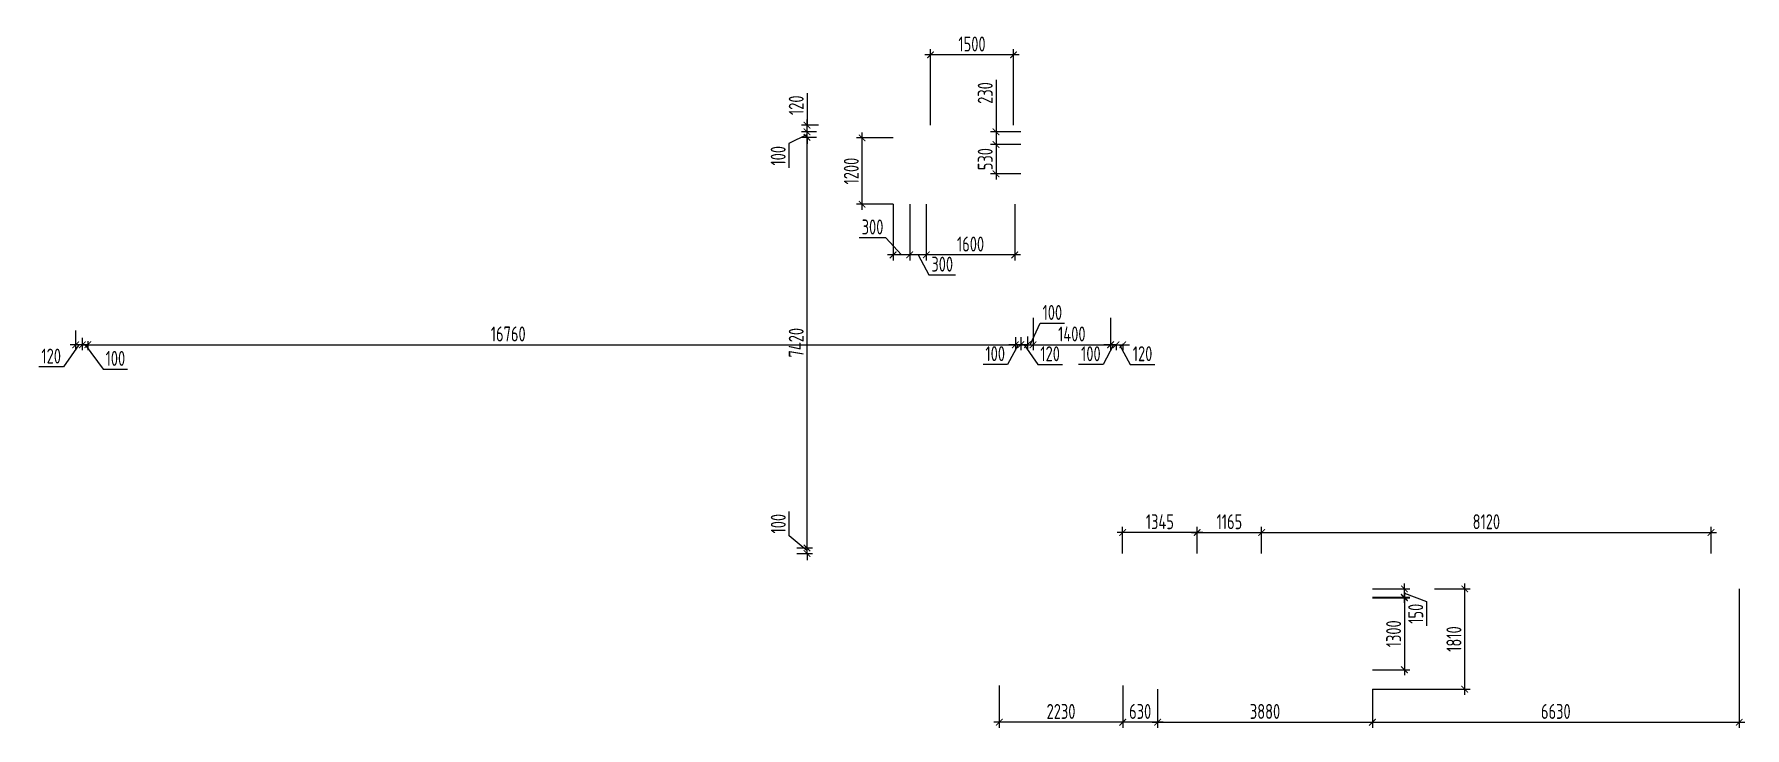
# Model space of a CAD drawing. Header units: millimetres. Extents: x -350007 to 536090, y -888 to 198380.
# Drawn here: x -323721 to -292812, y 112703 to 125233 of the extents above; entities that cross this region are included whole.
import ezdxf

# ---------------------------------------------------------------- set-up
doc = ezdxf.new("R2010")
doc.units = ezdxf.units.MM
doc.layers.add('АР_Размеры нов.', color=15, linetype='Continuous', lineweight=0)
doc.styles.add('ISOCPEUR', font='isocpeur.ttf', dxfattribs={"width": 0.7})
doc.dimstyles.new('R_100', dxfattribs={"dimtxt": 270, "dimasz": 120, "dimexe": 100, "dimexo": 0, "dimgap": 60, "dimtad": 1, "dimdec": 0, "dimrnd": 5, "dimzin": 0, "dimdsep": 46, "dimtxsty": 'ISOCPEUR', "dimblk": 'ARCHTICK', "dimcen": 0, "dimdle": 100, "dimclrd": 256, "dimclre": 256, "dimclrt": 256, "dimadec": 0, "dimazin": 0, "dimtfac": 2, "dimtdec": 0, "dimtofl": 0, "dimtmove": 1, "dimatfit": 3, "dimfxl": 1, "dimtvp": 3, "dimtolj": 1, "dimtzin": 0, "dimarcsym": 0})

# ---------------------------------------------------------------- blocks, each defined once
blk = doc.blocks.new('_ArchTick')
at = {"color": 0, "linetype": 'ByBlock', "const_width": 0.15}
blk.add_lwpolyline([(-0.5, -0.5), (0.5, 0.5)], dxfattribs=at)
blk = doc.blocks.new('*D2565')
at = {"layer": 'Defpoints', "color": 0, "ltscale": 100, "transparency": 16777216}
for p in [(-301542, 116231), (-302707, 115851), (-301542, 115851)]:
    blk.add_point(p, dxfattribs=at)
at = {"layer": 'АР_Размеры нов.', "lineweight": -2, "ltscale": 100, "transparency": 16777216}
for p, q in [((-302807, 116231), (-301442, 116231)), ((-302707, 115851), (-302707, 116331)), ((-301542, 115851), (-301542, 116331))]:
    blk.add_line(p, q, dxfattribs=at)
at = {"layer": 'АР_Размеры нов.', "lineweight": -2, "ltscale": 100, "transparency": 16777216, "xscale": 120, "yscale": 120, "zscale": 120, "rotation": 180}
blk.add_blockref('_ArchTick', (-302707, 116231), dxfattribs=at)
at = {"layer": 'АР_Размеры нов.', "lineweight": -2, "ltscale": 100, "transparency": 16777216, "xscale": 120, "yscale": 120, "zscale": 120}
blk.add_blockref('_ArchTick', (-301542, 116231), dxfattribs=at)
at = {"layer": 'АР_Размеры нов.', "ltscale": 100, "transparency": 16777216, "insert": (-302125, 116426), "char_height": 270, "attachment_point": 5, "style": 'ISOCPEUR'}
blk.add_mtext('\\A1;1165', dxfattribs=at)
blk = doc.blocks.new('*D2663')
at = {"layer": 'Defpoints', "color": 0, "ltscale": 100, "transparency": 16777216}
for p in [(-307526, 124861), (-307526, 123590, 2), (-306026, 123590, 2)]:
    blk.add_point(p, dxfattribs=at)
at = {"layer": 'АР_Размеры нов.', "lineweight": -2, "ltscale": 100, "transparency": 16777216}
for p, q in [((-307526, 123590), (-307526, 124961)), ((-306026, 123590), (-306026, 124961)), ((-305926, 124861), (-307626, 124861))]:
    blk.add_line(p, q, dxfattribs=at)
at = {"layer": 'АР_Размеры нов.', "lineweight": -2, "ltscale": 100, "transparency": 16777216, "xscale": 120, "yscale": 120, "zscale": 120, "rotation": 180}
blk.add_blockref('_ArchTick', (-307526, 124861), dxfattribs=at)
at = {"layer": 'АР_Размеры нов.', "lineweight": -2, "ltscale": 100, "transparency": 16777216, "xscale": 120, "yscale": 120, "zscale": 120}
blk.add_blockref('_ArchTick', (-306026, 124861), dxfattribs=at)
at = {"layer": 'АР_Размеры нов.', "ltscale": 100, "transparency": 16777216, "insert": (-306776, 125056), "char_height": 270, "attachment_point": 5, "style": 'ISOCPEUR'}
blk.add_mtext('\\A1;1500', dxfattribs=at)
blk = doc.blocks.new('*D2886')
at = {"layer": 'Defpoints', "color": 0, "ltscale": 100, "transparency": 16777216}
for p in [(-299541, 115051), (-299541, 113752), (-298963, 113752)]:
    blk.add_point(p, dxfattribs=at)
at = {"layer": 'АР_Размеры нов.', "lineweight": -2, "ltscale": 100, "transparency": 16777216}
for p, q in [((-299541, 115051), (-298863, 115051)), ((-298963, 115151), (-298963, 113652)), ((-299541, 113752), (-298863, 113752))]:
    blk.add_line(p, q, dxfattribs=at)
at = {"layer": 'АР_Размеры нов.', "lineweight": -2, "ltscale": 100, "transparency": 16777216, "xscale": 120, "yscale": 120, "zscale": 120}
for p, rotation in [((-298963, 115051), 90), ((-298963, 113752), 270)]:
    blk.add_blockref('_ArchTick', p, dxfattribs=dict(at, rotation=rotation))
at = {"layer": 'АР_Размеры нов.', "ltscale": 100, "transparency": 16777216, "insert": (-299158, 114401), "char_height": 270, "attachment_point": 5, "rotation": 90, "style": 'ISOCPEUR'}
blk.add_mtext('\\A1;1300', dxfattribs=at)
blk = doc.blocks.new('*D2509')
at = {"layer": 'Defpoints', "color": 0, "ltscale": 500, "transparency": 16777216}
for p in [(-304272, 119636, 2), (-304172, 119636, 2), (-304172, 119623)]:
    blk.add_point(p, dxfattribs=at)
at = {"layer": 'АР_Размеры нов.', "lineweight": -2, "ltscale": 500, "transparency": 16777216}
for p, q in [((-304222, 119623), (-304407, 119265)), ((-304272, 119623), (-304392, 119623)), ((-304272, 119636), (-304272, 119523)), ((-304272, 119623), (-304172, 119623)), ((-304172, 119636), (-304172, 119523)), ((-304172, 119623), (-304052, 119623)), ((-304407, 119265), (-304849, 119265))]:
    blk.add_line(p, q, dxfattribs=at)
at = {"layer": 'АР_Размеры нов.', "lineweight": -2, "ltscale": 500, "transparency": 16777216, "xscale": 120, "yscale": 120, "zscale": 120}
blk.add_blockref('_ArchTick', (-304272, 119623), dxfattribs=at)
at = {"layer": 'АР_Размеры нов.', "lineweight": -2, "ltscale": 500, "transparency": 16777216, "xscale": 120, "yscale": 120, "zscale": 120, "rotation": 180}
blk.add_blockref('_ArchTick', (-304172, 119623), dxfattribs=at)
at = {"layer": 'АР_Размеры нов.', "lineweight": 13, "ltscale": 500, "transparency": 16777216, "insert": (-304628, 119460), "char_height": 270, "attachment_point": 5, "style": 'ISOCPEUR'}
blk.add_mtext('\\A1;100', dxfattribs=at)
blk = doc.blocks.new('*D2510')
at = {"layer": 'Defpoints', "color": 0, "ltscale": 500, "transparency": 16777216}
for p in [(-304172, 119636, 2), (-304052, 119640, 2), (-304052, 119623)]:
    blk.add_point(p, dxfattribs=at)
at = {"layer": 'АР_Размеры нов.', "lineweight": -2, "ltscale": 500, "transparency": 16777216}
for p, q in [((-304172, 119623), (-304292, 119623)), ((-304172, 119636), (-304172, 119523)), ((-304172, 119623), (-304052, 119623)), ((-304112, 119623), (-303915, 119266)), ((-304052, 119640), (-304052, 119523)), ((-304052, 119623), (-303932, 119623)), ((-303915, 119266), (-303474, 119266))]:
    blk.add_line(p, q, dxfattribs=at)
at = {"layer": 'АР_Размеры нов.', "lineweight": -2, "ltscale": 500, "transparency": 16777216, "xscale": 120, "yscale": 120, "zscale": 120}
blk.add_blockref('_ArchTick', (-304172, 119623), dxfattribs=at)
at = {"layer": 'АР_Размеры нов.', "lineweight": -2, "ltscale": 500, "transparency": 16777216, "xscale": 120, "yscale": 120, "zscale": 120, "rotation": 180}
blk.add_blockref('_ArchTick', (-304052, 119623), dxfattribs=at)
at = {"layer": 'АР_Размеры нов.', "lineweight": 13, "ltscale": 500, "transparency": 16777216, "insert": (-303694, 119461), "char_height": 270, "attachment_point": 5, "style": 'ISOCPEUR'}
blk.add_mtext('\\A1;120', dxfattribs=at)
blk = doc.blocks.new('*D2511')
at = {"layer": 'Defpoints', "color": 0, "ltscale": 500, "transparency": 16777216}
for p in [(-304054, 116231), (-304054, 115851, 2), (-302707, 115851)]:
    blk.add_point(p, dxfattribs=at)
at = {"layer": 'АР_Размеры нов.', "lineweight": -2, "ltscale": 500, "transparency": 16777216}
for p, q in [((-302607, 116231), (-304154, 116231)), ((-304054, 115851), (-304054, 116331)), ((-302707, 115851), (-302707, 116331))]:
    blk.add_line(p, q, dxfattribs=at)
at = {"layer": 'АР_Размеры нов.', "lineweight": -2, "ltscale": 500, "transparency": 16777216, "xscale": 120, "yscale": 120, "zscale": 120, "rotation": 180}
blk.add_blockref('_ArchTick', (-304054, 116231), dxfattribs=at)
at = {"layer": 'АР_Размеры нов.', "lineweight": -2, "ltscale": 500, "transparency": 16777216, "xscale": 120, "yscale": 120, "zscale": 120}
blk.add_blockref('_ArchTick', (-302707, 116231), dxfattribs=at)
at = {"layer": 'АР_Размеры нов.', "lineweight": 13, "ltscale": 500, "transparency": 16777216, "insert": (-303381, 116426), "char_height": 270, "attachment_point": 5, "style": 'ISOCPEUR'}
blk.add_mtext('\\A1;1345', dxfattribs=at)
blk = doc.blocks.new('*D2512')
at = {"layer": 'Defpoints', "color": 0, "ltscale": 500, "transparency": 16777216}
for p in [(-309939, 115951, 1), (-309757, 115951), (-309939, 115851)]:
    blk.add_point(p, dxfattribs=at)
at = {"layer": 'АР_Размеры нов.', "lineweight": -2, "ltscale": 500, "transparency": 16777216}
for p, q in [((-310081, 116169), (-310081, 116610)), ((-309757, 115901), (-310081, 116169)), ((-309939, 115951), (-309657, 115951)), ((-309757, 115951), (-309757, 116071)), ((-309757, 115851), (-309757, 115951)), ((-309939, 115851), (-309657, 115851)), ((-309757, 115851), (-309757, 115731))]:
    blk.add_line(p, q, dxfattribs=at)
at = {"layer": 'АР_Размеры нов.', "lineweight": -2, "ltscale": 500, "transparency": 16777216, "xscale": 120, "yscale": 120, "zscale": 120}
for p, rotation in [((-309757, 115951), 270), ((-309757, 115851), 90)]:
    blk.add_blockref('_ArchTick', p, dxfattribs=dict(at, rotation=rotation))
at = {"layer": 'АР_Размеры нов.', "lineweight": 13, "ltscale": 500, "transparency": 16777216, "insert": (-310276, 116390), "char_height": 270, "attachment_point": 5, "rotation": 90, "style": 'ISOCPEUR'}
blk.add_mtext('\\A1;100', dxfattribs=at)
blk = doc.blocks.new('*D2513')
at = {"layer": 'Defpoints', "color": 0, "ltscale": 500, "transparency": 16777216}
for p in [(-309757, 123370), (-309586, 123370, 1), (-309939, 115951, 1)]:
    blk.add_point(p, dxfattribs=at)
at = {"layer": 'АР_Размеры нов.', "lineweight": -2, "ltscale": 500, "transparency": 16777216}
for p, q in [((-309586, 123370), (-309857, 123370)), ((-309757, 115851), (-309757, 123470)), ((-309939, 115951), (-309657, 115951))]:
    blk.add_line(p, q, dxfattribs=at)
at = {"layer": 'АР_Размеры нов.', "lineweight": -2, "ltscale": 500, "transparency": 16777216, "xscale": 120, "yscale": 120, "zscale": 120}
for p, rotation in [((-309757, 123370), 90), ((-309757, 115951), 270)]:
    blk.add_blockref('_ArchTick', p, dxfattribs=dict(at, rotation=rotation))
at = {"layer": 'АР_Размеры нов.', "lineweight": 13, "ltscale": 500, "transparency": 16777216, "insert": (-309952, 119660), "char_height": 270, "attachment_point": 5, "rotation": 90, "style": 'ISOCPEUR'}
blk.add_mtext('\\A1;7420', dxfattribs=at)
blk = doc.blocks.new('*D2514')
at = {"layer": 'Defpoints', "color": 0, "ltscale": 500, "transparency": 16777216}
for p in [(-309757, 123590), (-309586, 123470, 2), (-309548, 123590, 2)]:
    blk.add_point(p, dxfattribs=at)
at = {"layer": 'АР_Размеры нов.', "lineweight": -2, "ltscale": 500, "transparency": 16777216}
for p, q in [((-309757, 124171), (-309757, 123590)), ((-309757, 123370), (-309757, 123690)), ((-309548, 123590), (-309857, 123590)), ((-309586, 123470), (-309857, 123470))]:
    blk.add_line(p, q, dxfattribs=at)
at = {"layer": 'АР_Размеры нов.', "lineweight": -2, "ltscale": 500, "transparency": 16777216, "xscale": 120, "yscale": 120, "zscale": 120}
for p, rotation in [((-309757, 123590), 90), ((-309757, 123470), 270)]:
    blk.add_blockref('_ArchTick', p, dxfattribs=dict(at, rotation=rotation))
at = {"layer": 'АР_Размеры нов.', "lineweight": 13, "ltscale": 500, "transparency": 16777216, "insert": (-309952, 123950), "char_height": 270, "attachment_point": 5, "rotation": 90, "style": 'ISOCPEUR'}
blk.add_mtext('\\A1;120', dxfattribs=at)
blk = doc.blocks.new('*D2515')
at = {"layer": 'Defpoints', "color": 0, "ltscale": 500, "transparency": 16777216}
for p in [(-309757, 123470), (-309586, 123470, 2), (-309586, 123370, 1)]:
    blk.add_point(p, dxfattribs=at)
at = {"layer": 'АР_Размеры нов.', "lineweight": -2, "ltscale": 500, "transparency": 16777216}
for p, q in [((-309757, 123420), (-310083, 123258)), ((-309586, 123470), (-309857, 123470)), ((-309586, 123370), (-309857, 123370)), ((-309757, 123470), (-309757, 123590)), ((-309757, 123370), (-309757, 123470)), ((-309757, 123370), (-309757, 123250)), ((-310083, 123258), (-310083, 122817))]:
    blk.add_line(p, q, dxfattribs=at)
at = {"layer": 'АР_Размеры нов.', "lineweight": -2, "ltscale": 500, "transparency": 16777216, "xscale": 120, "yscale": 120, "zscale": 120}
for p, rotation in [((-309757, 123470), 270), ((-309757, 123370), 90)]:
    blk.add_blockref('_ArchTick', p, dxfattribs=dict(at, rotation=rotation))
at = {"layer": 'АР_Размеры нов.', "lineweight": 13, "ltscale": 500, "transparency": 16777216, "insert": (-310278, 123037), "char_height": 270, "attachment_point": 5, "rotation": 90, "style": 'ISOCPEUR'}
blk.add_mtext('\\A1;100', dxfattribs=at)
blk = doc.blocks.new('*D2516')
at = {"layer": 'Defpoints', "color": 0, "ltscale": 500, "transparency": 16777216}
for p in [(-322852, 119685, 2), (-322752, 119685, 1), (-322752, 119623)]:
    blk.add_point(p, dxfattribs=at)
at = {"layer": 'АР_Размеры нов.', "lineweight": -2, "ltscale": 500, "transparency": 16777216}
for p, q in [((-322852, 119623), (-322972, 119623)), ((-322852, 119685), (-322852, 119523)), ((-322852, 119623), (-322752, 119623)), ((-322802, 119623), (-322474, 119181)), ((-322752, 119685), (-322752, 119523)), ((-322752, 119623), (-322632, 119623)), ((-322474, 119181), (-322033, 119181))]:
    blk.add_line(p, q, dxfattribs=at)
at = {"layer": 'АР_Размеры нов.', "lineweight": -2, "ltscale": 500, "transparency": 16777216, "xscale": 120, "yscale": 120, "zscale": 120}
blk.add_blockref('_ArchTick', (-322852, 119623), dxfattribs=at)
at = {"layer": 'АР_Размеры нов.', "lineweight": -2, "ltscale": 500, "transparency": 16777216, "xscale": 120, "yscale": 120, "zscale": 120, "rotation": 180}
blk.add_blockref('_ArchTick', (-322752, 119623), dxfattribs=at)
at = {"layer": 'АР_Размеры нов.', "lineweight": 13, "ltscale": 500, "transparency": 16777216, "insert": (-322254, 119376), "char_height": 270, "attachment_point": 5, "style": 'ISOCPEUR'}
blk.add_mtext('\\A1;100', dxfattribs=at)
blk = doc.blocks.new('*D2517')
at = {"layer": 'Defpoints', "color": 0, "ltscale": 500, "transparency": 16777216}
for p in [(-322752, 119685, 1), (-305992, 119759, 1), (-305992, 119623)]:
    blk.add_point(p, dxfattribs=at)
at = {"layer": 'АР_Размеры нов.', "lineweight": -2, "ltscale": 500, "transparency": 16777216}
for p, q in [((-322852, 119623), (-305892, 119623)), ((-322752, 119685), (-322752, 119523)), ((-305992, 119759), (-305992, 119523))]:
    blk.add_line(p, q, dxfattribs=at)
at = {"layer": 'АР_Размеры нов.', "lineweight": -2, "ltscale": 500, "transparency": 16777216, "xscale": 120, "yscale": 120, "zscale": 120, "rotation": 180}
blk.add_blockref('_ArchTick', (-322752, 119623), dxfattribs=at)
at = {"layer": 'АР_Размеры нов.', "lineweight": -2, "ltscale": 500, "transparency": 16777216, "xscale": 120, "yscale": 120, "zscale": 120}
blk.add_blockref('_ArchTick', (-305992, 119623), dxfattribs=at)
at = {"layer": 'АР_Размеры нов.', "lineweight": 13, "ltscale": 500, "transparency": 16777216, "insert": (-315156, 119818), "char_height": 270, "attachment_point": 5, "style": 'ISOCPEUR'}
blk.add_mtext('\\A1;16760', dxfattribs=at)
blk = doc.blocks.new('*D2518')
at = {"layer": 'Defpoints', "color": 0, "ltscale": 500, "transparency": 16777216}
for p in [(-305893, 119759, 2), (-305773, 119770, 2), (-305773, 119623)]:
    blk.add_point(p, dxfattribs=at)
at = {"layer": 'АР_Размеры нов.', "lineweight": -2, "ltscale": 500, "transparency": 16777216}
for p, q in [((-305893, 119623), (-306013, 119623)), ((-305893, 119759), (-305893, 119523)), ((-305893, 119623), (-305773, 119623)), ((-305833, 119623), (-305584, 119265)), ((-305773, 119770), (-305773, 119523)), ((-305773, 119623), (-305653, 119623)), ((-305584, 119265), (-305143, 119265))]:
    blk.add_line(p, q, dxfattribs=at)
at = {"layer": 'АР_Размеры нов.', "lineweight": -2, "ltscale": 500, "transparency": 16777216, "xscale": 120, "yscale": 120, "zscale": 120}
blk.add_blockref('_ArchTick', (-305893, 119623), dxfattribs=at)
at = {"layer": 'АР_Размеры нов.', "lineweight": -2, "ltscale": 500, "transparency": 16777216, "xscale": 120, "yscale": 120, "zscale": 120, "rotation": 180}
blk.add_blockref('_ArchTick', (-305773, 119623), dxfattribs=at)
at = {"layer": 'АР_Размеры нов.', "lineweight": 13, "ltscale": 500, "transparency": 16777216, "insert": (-305364, 119460), "char_height": 270, "attachment_point": 5, "style": 'ISOCPEUR'}
blk.add_mtext('\\A1;120', dxfattribs=at)
blk = doc.blocks.new('*D2519')
at = {"layer": 'Defpoints', "color": 0, "ltscale": 500, "transparency": 16777216}
for p in [(-322972, 119881, 2), (-322972, 119623), (-322852, 119747, 2)]:
    blk.add_point(p, dxfattribs=at)
at = {"layer": 'АР_Размеры нов.', "lineweight": -2, "ltscale": 500, "transparency": 16777216}
for p, q in [((-322912, 119623), (-323194, 119223)), ((-322752, 119623), (-323072, 119623)), ((-322972, 119881), (-322972, 119523)), ((-322852, 119747), (-322852, 119523)), ((-323194, 119223), (-323635, 119223))]:
    blk.add_line(p, q, dxfattribs=at)
at = {"layer": 'АР_Размеры нов.', "lineweight": -2, "ltscale": 500, "transparency": 16777216, "xscale": 120, "yscale": 120, "zscale": 120, "rotation": 180}
blk.add_blockref('_ArchTick', (-322972, 119623), dxfattribs=at)
at = {"layer": 'АР_Размеры нов.', "lineweight": -2, "ltscale": 500, "transparency": 16777216, "xscale": 120, "yscale": 120, "zscale": 120}
blk.add_blockref('_ArchTick', (-322852, 119623), dxfattribs=at)
at = {"layer": 'АР_Размеры нов.', "lineweight": 13, "ltscale": 500, "transparency": 16777216, "insert": (-323414, 119418), "char_height": 270, "attachment_point": 5, "style": 'ISOCPEUR'}
blk.add_mtext('\\A1;120', dxfattribs=at)
blk = doc.blocks.new('*D3951')
at = {"layer": 'Defpoints', "color": 0, "transparency": 16777216}
for p in [(-305892, 123470), (-306342, 123241), (-305893, 123241, 2)]:
    blk.add_point(p, dxfattribs=at)
at = {"layer": 'АР_Размеры нов.', "lineweight": -2, "transparency": 16777216}
for p, q in [((-306342, 124411), (-306342, 123470)), ((-305892, 123470), (-306442, 123470)), ((-306342, 123570), (-306342, 123141)), ((-305893, 123241), (-306442, 123241))]:
    blk.add_line(p, q, dxfattribs=at)
at = {"layer": 'АР_Размеры нов.', "lineweight": -2, "transparency": 16777216, "xscale": 120, "yscale": 120, "zscale": 120}
for p, rotation in [((-306342, 123470), 90), ((-306342, 123241), 270)]:
    blk.add_blockref('_ArchTick', p, dxfattribs=dict(at, rotation=rotation))
at = {"layer": 'АР_Размеры нов.', "transparency": 16777216, "insert": (-306537, 124171), "char_height": 270, "attachment_point": 5, "rotation": 90, "style": 'ISOCPEUR'}
blk.add_mtext('\\A1;230', dxfattribs=at)
blk = doc.blocks.new('*D3952')
at = {"layer": 'Defpoints', "color": 0, "transparency": 16777216}
for p in [(-305893, 123241, 2), (-306342, 122711), (-305892, 122711)]:
    blk.add_point(p, dxfattribs=at)
at = {"layer": 'АР_Размеры нов.', "lineweight": -2, "transparency": 16777216}
for p, q in [((-306342, 123341), (-306342, 122611)), ((-305893, 123241), (-306442, 123241)), ((-305892, 122711), (-306442, 122711))]:
    blk.add_line(p, q, dxfattribs=at)
at = {"layer": 'АР_Размеры нов.', "lineweight": -2, "transparency": 16777216, "xscale": 120, "yscale": 120, "zscale": 120}
for p, rotation in [((-306342, 123241), 90), ((-306342, 122711), 270)]:
    blk.add_blockref('_ArchTick', p, dxfattribs=dict(at, rotation=rotation))
at = {"layer": 'АР_Размеры нов.', "transparency": 16777216, "insert": (-306537, 122976), "char_height": 270, "attachment_point": 5, "rotation": 90, "style": 'ISOCPEUR'}
blk.add_mtext('\\A1;530', dxfattribs=at)
blk = doc.blocks.new('*D4069')
at = {"layer": 'Defpoints', "color": 0, "transparency": 16777216}
for p in [(-307601, 122161, 1), (-306002, 122161, 1), (-307601, 121247)]:
    blk.add_point(p, dxfattribs=at)
at = {"layer": 'АР_Размеры нов.', "lineweight": -2, "transparency": 16777216}
for p, q in [((-307601, 122161), (-307601, 121147)), ((-306002, 122161), (-306002, 121147)), ((-305902, 121247), (-307701, 121247))]:
    blk.add_line(p, q, dxfattribs=at)
at = {"layer": 'АР_Размеры нов.', "lineweight": -2, "transparency": 16777216, "xscale": 120, "yscale": 120, "zscale": 120, "rotation": 180}
blk.add_blockref('_ArchTick', (-307601, 121247), dxfattribs=at)
at = {"layer": 'АР_Размеры нов.', "lineweight": -2, "transparency": 16777216, "xscale": 120, "yscale": 120, "zscale": 120}
blk.add_blockref('_ArchTick', (-306002, 121247), dxfattribs=at)
at = {"layer": 'АР_Размеры нов.', "transparency": 16777216, "insert": (-306802, 121442), "char_height": 270, "attachment_point": 5, "style": 'ISOCPEUR'}
blk.add_mtext('\\A1;1600', dxfattribs=at)
blk = doc.blocks.new('*D4070')
at = {"layer": 'Defpoints', "color": 0, "transparency": 16777216}
for p in [(-307901, 122161, 1), (-307601, 122161, 1), (-307901, 121247)]:
    blk.add_point(p, dxfattribs=at)
at = {"layer": 'АР_Размеры нов.', "lineweight": -2, "transparency": 16777216}
for p, q in [((-307901, 122161), (-307901, 121147)), ((-307601, 122161), (-307601, 121147)), ((-307501, 121247), (-308001, 121247)), ((-307751, 121247), (-307554, 120884)), ((-307554, 120884), (-307075, 120884))]:
    blk.add_line(p, q, dxfattribs=at)
at = {"layer": 'АР_Размеры нов.', "lineweight": -2, "transparency": 16777216, "xscale": 120, "yscale": 120, "zscale": 120, "rotation": 180}
blk.add_blockref('_ArchTick', (-307901, 121247), dxfattribs=at)
at = {"layer": 'АР_Размеры нов.', "lineweight": -2, "transparency": 16777216, "xscale": 120, "yscale": 120, "zscale": 120}
blk.add_blockref('_ArchTick', (-307601, 121247), dxfattribs=at)
at = {"layer": 'АР_Размеры нов.', "transparency": 16777216, "insert": (-307314, 121079), "char_height": 270, "attachment_point": 5, "style": 'ISOCPEUR'}
blk.add_mtext('\\A1;300', dxfattribs=at)
blk = doc.blocks.new('*D4071')
at = {"layer": 'Defpoints', "color": 0, "transparency": 16777216}
for p in [(-308201, 122161, 1), (-307901, 122161, 1), (-308201, 121247)]:
    blk.add_point(p, dxfattribs=at)
at = {"layer": 'АР_Размеры нов.', "lineweight": -2, "transparency": 16777216}
for p, q in [((-308201, 122161), (-308201, 121147)), ((-307901, 122161), (-307901, 121147)), ((-308333, 121556), (-308813, 121556)), ((-308051, 121247), (-308333, 121556)), ((-307801, 121247), (-308301, 121247))]:
    blk.add_line(p, q, dxfattribs=at)
at = {"layer": 'АР_Размеры нов.', "lineweight": -2, "transparency": 16777216, "xscale": 120, "yscale": 120, "zscale": 120, "rotation": 180}
blk.add_blockref('_ArchTick', (-308201, 121247), dxfattribs=at)
at = {"layer": 'АР_Размеры нов.', "lineweight": -2, "transparency": 16777216, "xscale": 120, "yscale": 120, "zscale": 120}
blk.add_blockref('_ArchTick', (-307901, 121247), dxfattribs=at)
at = {"layer": 'АР_Размеры нов.', "transparency": 16777216, "insert": (-308573, 121751), "char_height": 270, "attachment_point": 5, "style": 'ISOCPEUR'}
blk.add_mtext('\\A1;300', dxfattribs=at)
blk = doc.blocks.new('*D4072')
at = {"layer": 'Defpoints', "color": 0, "transparency": 16777216}
for p in [(-308762, 123360), (-308201, 123360, 1), (-308201, 122161)]:
    blk.add_point(p, dxfattribs=at)
at = {"layer": 'АР_Размеры нов.', "lineweight": -2, "transparency": 16777216}
for p, q in [((-308201, 123360), (-308862, 123360)), ((-308762, 122061), (-308762, 123460)), ((-308201, 122161), (-308862, 122161))]:
    blk.add_line(p, q, dxfattribs=at)
at = {"layer": 'АР_Размеры нов.', "lineweight": -2, "transparency": 16777216, "xscale": 120, "yscale": 120, "zscale": 120}
for p, rotation in [((-308762, 123360), 90), ((-308762, 122161), 270)]:
    blk.add_blockref('_ArchTick', p, dxfattribs=dict(at, rotation=rotation))
at = {"layer": 'АР_Размеры нов.', "transparency": 16777216, "insert": (-308957, 122760), "char_height": 270, "attachment_point": 5, "rotation": 90, "style": 'ISOCPEUR'}
blk.add_mtext('\\A1;1200', dxfattribs=at)
blk = doc.blocks.new('*D4073')
at = {"layer": 'Defpoints', "color": 0, "transparency": 16777216}
for p in [(-305672, 120109, 2), (-304272, 120108, 2), (-304272, 119623)]:
    blk.add_point(p, dxfattribs=at)
at = {"layer": 'АР_Размеры нов.', "lineweight": -2, "transparency": 16777216}
for p, q in [((-305672, 120109), (-305672, 119523)), ((-304272, 120108), (-304272, 119523)), ((-305772, 119623), (-304172, 119623))]:
    blk.add_line(p, q, dxfattribs=at)
at = {"layer": 'АР_Размеры нов.', "lineweight": -2, "transparency": 16777216, "xscale": 120, "yscale": 120, "zscale": 120, "rotation": 180}
blk.add_blockref('_ArchTick', (-305672, 119623), dxfattribs=at)
at = {"layer": 'АР_Размеры нов.', "lineweight": -2, "transparency": 16777216, "xscale": 120, "yscale": 120, "zscale": 120}
blk.add_blockref('_ArchTick', (-304272, 119623), dxfattribs=at)
at = {"layer": 'АР_Размеры нов.', "transparency": 16777216, "insert": (-304972, 119818), "char_height": 270, "attachment_point": 5, "style": 'ISOCPEUR'}
blk.add_mtext('\\A1;1400', dxfattribs=at)
blk = doc.blocks.new('*D4074')
at = {"layer": 'Defpoints', "color": 0, "transparency": 16777216}
for p in [(-305992, 119759), (-305893, 119759, 1), (-305893, 119623)]:
    blk.add_point(p, dxfattribs=at)
at = {"layer": 'АР_Размеры нов.', "lineweight": -2, "transparency": 16777216}
for p, q in [((-305942, 119623), (-306135, 119267)), ((-305992, 119623), (-306112, 119623)), ((-305992, 119759), (-305992, 119523)), ((-305992, 119623), (-305893, 119623)), ((-305893, 119759), (-305893, 119523)), ((-305893, 119623), (-305773, 119623)), ((-306135, 119267), (-306576, 119267))]:
    blk.add_line(p, q, dxfattribs=at)
at = {"layer": 'АР_Размеры нов.', "lineweight": -2, "transparency": 16777216, "xscale": 120, "yscale": 120, "zscale": 120}
blk.add_blockref('_ArchTick', (-305992, 119623), dxfattribs=at)
at = {"layer": 'АР_Размеры нов.', "lineweight": -2, "transparency": 16777216, "xscale": 120, "yscale": 120, "zscale": 120, "rotation": 180}
blk.add_blockref('_ArchTick', (-305893, 119623), dxfattribs=at)
at = {"layer": 'АР_Размеры нов.', "transparency": 16777216, "insert": (-306356, 119462), "char_height": 270, "attachment_point": 5, "style": 'ISOCPEUR'}
blk.add_mtext('\\A1;100', dxfattribs=at)
blk = doc.blocks.new('*D4075')
at = {"layer": 'Defpoints', "color": 0, "transparency": 16777216}
for p in [(-305773, 119748), (-305673, 119738, 2), (-305673, 119623)]:
    blk.add_point(p, dxfattribs=at)
at = {"layer": 'АР_Размеры нов.', "lineweight": -2, "transparency": 16777216}
for p, q in [((-305723, 119623), (-305544, 120011)), ((-305544, 120011), (-305103, 120011)), ((-305773, 119623), (-305893, 119623)), ((-305773, 119748), (-305773, 119523)), ((-305773, 119623), (-305673, 119623)), ((-305673, 119738), (-305673, 119523)), ((-305673, 119623), (-305553, 119623))]:
    blk.add_line(p, q, dxfattribs=at)
at = {"layer": 'АР_Размеры нов.', "lineweight": -2, "transparency": 16777216, "xscale": 120, "yscale": 120, "zscale": 120}
blk.add_blockref('_ArchTick', (-305773, 119623), dxfattribs=at)
at = {"layer": 'АР_Размеры нов.', "lineweight": -2, "transparency": 16777216, "xscale": 120, "yscale": 120, "zscale": 120, "rotation": 180}
blk.add_blockref('_ArchTick', (-305673, 119623), dxfattribs=at)
at = {"layer": 'АР_Размеры нов.', "transparency": 16777216, "insert": (-305324, 120206), "char_height": 270, "attachment_point": 5, "style": 'ISOCPEUR'}
blk.add_mtext('\\A1;100', dxfattribs=at)
blk = doc.blocks.new('*D4076')
at = {"layer": 'Defpoints', "color": 0, "transparency": 16777216}
for p in [(-293422, 116231), (-301542, 115851), (-293422, 115851)]:
    blk.add_point(p, dxfattribs=at)
at = {"layer": 'АР_Размеры нов.', "lineweight": -2, "transparency": 16777216}
for p, q in [((-301642, 116231), (-293322, 116231)), ((-301542, 115851), (-301542, 116331)), ((-293422, 115851), (-293422, 116331))]:
    blk.add_line(p, q, dxfattribs=at)
at = {"layer": 'АР_Размеры нов.', "lineweight": -2, "transparency": 16777216, "xscale": 120, "yscale": 120, "zscale": 120, "rotation": 180}
blk.add_blockref('_ArchTick', (-301542, 116231), dxfattribs=at)
at = {"layer": 'АР_Размеры нов.', "lineweight": -2, "transparency": 16777216, "xscale": 120, "yscale": 120, "zscale": 120}
blk.add_blockref('_ArchTick', (-293422, 116231), dxfattribs=at)
at = {"layer": 'АР_Размеры нов.', "transparency": 16777216, "insert": (-297482, 116426), "char_height": 270, "attachment_point": 5, "style": 'ISOCPEUR'}
blk.add_mtext('\\A1;8120', dxfattribs=at)
blk = doc.blocks.new('*D4077')
at = {"layer": 'Defpoints', "color": 0, "transparency": 16777216}
for p in [(-303421, 113401), (-299541, 113401), (-299541, 112803)]:
    blk.add_point(p, dxfattribs=at)
at = {"layer": 'АР_Размеры нов.', "lineweight": -2, "transparency": 16777216}
for p, q in [((-303421, 113401), (-303421, 112703)), ((-299541, 113401), (-299541, 112703)), ((-303521, 112803), (-299441, 112803))]:
    blk.add_line(p, q, dxfattribs=at)
at = {"layer": 'АР_Размеры нов.', "lineweight": -2, "transparency": 16777216, "xscale": 120, "yscale": 120, "zscale": 120, "rotation": 180}
blk.add_blockref('_ArchTick', (-303421, 112803), dxfattribs=at)
at = {"layer": 'АР_Размеры нов.', "lineweight": -2, "transparency": 16777216, "xscale": 120, "yscale": 120, "zscale": 120}
blk.add_blockref('_ArchTick', (-299541, 112803), dxfattribs=at)
at = {"layer": 'АР_Размеры нов.', "transparency": 16777216, "insert": (-301481, 112998), "char_height": 270, "attachment_point": 5, "style": 'ISOCPEUR'}
blk.add_mtext('\\A1;3880', dxfattribs=at)
blk = doc.blocks.new('*D4078')
at = {"layer": 'Defpoints', "color": 0, "transparency": 16777216}
for p in [(-304052, 113464), (-303421, 113401), (-304052, 112803)]:
    blk.add_point(p, dxfattribs=at)
at = {"layer": 'АР_Размеры нов.', "lineweight": -2, "transparency": 16777216}
for p, q in [((-304052, 113464), (-304052, 112703)), ((-303421, 113401), (-303421, 112703)), ((-303321, 112803), (-304152, 112803))]:
    blk.add_line(p, q, dxfattribs=at)
at = {"layer": 'АР_Размеры нов.', "lineweight": -2, "transparency": 16777216, "xscale": 120, "yscale": 120, "zscale": 120, "rotation": 180}
blk.add_blockref('_ArchTick', (-304052, 112803), dxfattribs=at)
at = {"layer": 'АР_Размеры нов.', "lineweight": -2, "transparency": 16777216, "xscale": 120, "yscale": 120, "zscale": 120}
blk.add_blockref('_ArchTick', (-303421, 112803), dxfattribs=at)
at = {"layer": 'АР_Размеры нов.', "transparency": 16777216, "insert": (-303737, 112998), "char_height": 270, "attachment_point": 5, "style": 'ISOCPEUR'}
blk.add_mtext('\\A1;630', dxfattribs=at)
blk = doc.blocks.new('*D4079')
at = {"layer": 'Defpoints', "color": 0, "transparency": 16777216}
for p in [(-306282, 113464), (-304052, 113464), (-306282, 112803)]:
    blk.add_point(p, dxfattribs=at)
at = {"layer": 'АР_Размеры нов.', "lineweight": -2, "transparency": 16777216}
for p, q in [((-306282, 113464), (-306282, 112703)), ((-304052, 113464), (-304052, 112703)), ((-303952, 112803), (-306382, 112803))]:
    blk.add_line(p, q, dxfattribs=at)
at = {"layer": 'АР_Размеры нов.', "lineweight": -2, "transparency": 16777216, "xscale": 120, "yscale": 120, "zscale": 120, "rotation": 180}
blk.add_blockref('_ArchTick', (-306282, 112803), dxfattribs=at)
at = {"layer": 'АР_Размеры нов.', "lineweight": -2, "transparency": 16777216, "xscale": 120, "yscale": 120, "zscale": 120}
blk.add_blockref('_ArchTick', (-304052, 112803), dxfattribs=at)
at = {"layer": 'АР_Размеры нов.', "transparency": 16777216, "insert": (-305167, 112998), "char_height": 270, "attachment_point": 5, "style": 'ISOCPEUR'}
blk.add_mtext('\\A1;2230', dxfattribs=at)
blk = doc.blocks.new('*D4080')
at = {"layer": 'Defpoints', "color": 0, "transparency": 16777216}
for p in [(-292912, 115211), (-299542, 113401), (-292912, 112803)]:
    blk.add_point(p, dxfattribs=at)
at = {"layer": 'АР_Размеры нов.', "lineweight": -2, "transparency": 16777216}
for p, q in [((-292912, 115211), (-292912, 112703)), ((-299542, 113401), (-299542, 112703)), ((-299642, 112803), (-292812, 112803))]:
    blk.add_line(p, q, dxfattribs=at)
at = {"layer": 'АР_Размеры нов.', "lineweight": -2, "transparency": 16777216, "xscale": 120, "yscale": 120, "zscale": 120, "rotation": 180}
blk.add_blockref('_ArchTick', (-299542, 112803), dxfattribs=at)
at = {"layer": 'АР_Размеры нов.', "lineweight": -2, "transparency": 16777216, "xscale": 120, "yscale": 120, "zscale": 120}
blk.add_blockref('_ArchTick', (-292912, 112803), dxfattribs=at)
at = {"layer": 'АР_Размеры нов.', "transparency": 16777216, "insert": (-296227, 112998), "char_height": 270, "attachment_point": 5, "style": 'ISOCPEUR'}
blk.add_mtext('\\A1;6630', dxfattribs=at)
blk = doc.blocks.new('*D4081')
at = {"layer": 'Defpoints', "color": 0, "transparency": 16777216}
for p in [(-298416, 115211), (-297873, 115211), (-299541, 113401)]:
    blk.add_point(p, dxfattribs=at)
at = {"layer": 'АР_Размеры нов.', "lineweight": -2, "transparency": 16777216}
for p, q in [((-297873, 113301), (-297873, 115311)), ((-298416, 115211), (-297773, 115211)), ((-299541, 113401), (-297773, 113401))]:
    blk.add_line(p, q, dxfattribs=at)
at = {"layer": 'АР_Размеры нов.', "lineweight": -2, "transparency": 16777216, "xscale": 120, "yscale": 120, "zscale": 120}
for p, rotation in [((-297873, 115211), 90), ((-297873, 113401), 270)]:
    blk.add_blockref('_ArchTick', p, dxfattribs=dict(at, rotation=rotation))
at = {"layer": 'АР_Размеры нов.', "transparency": 16777216, "insert": (-298068, 114306), "char_height": 270, "attachment_point": 5, "rotation": 90, "style": 'ISOCPEUR'}
blk.add_mtext('\\A1;1810', dxfattribs=at)
blk = doc.blocks.new('*D4082')
at = {"layer": 'Defpoints', "color": 0, "transparency": 16777216}
for p in [(-299541, 115211), (-299541, 115061), (-298963, 115211)]:
    blk.add_point(p, dxfattribs=at)
at = {"layer": 'АР_Размеры нов.', "lineweight": -2, "transparency": 16777216}
for p, q in [((-298963, 114961), (-298963, 115311)), ((-299541, 115211), (-298863, 115211)), ((-299541, 115061), (-298863, 115061)), ((-298963, 115136), (-298563, 114984)), ((-298563, 114984), (-298563, 114543))]:
    blk.add_line(p, q, dxfattribs=at)
at = {"layer": 'АР_Размеры нов.', "lineweight": -2, "transparency": 16777216, "xscale": 120, "yscale": 120, "zscale": 120}
for p, rotation in [((-298963, 115211), 90), ((-298963, 115061), 270)]:
    blk.add_blockref('_ArchTick', p, dxfattribs=dict(at, rotation=rotation))
at = {"layer": 'АР_Размеры нов.', "transparency": 16777216, "insert": (-298758, 114763), "char_height": 270, "attachment_point": 5, "rotation": 90, "style": 'ISOCPEUR'}
blk.add_mtext('\\A1;150', dxfattribs=at)

msp = doc.modelspace()

# ---------------------------------------------------------------- dimensions: what is measured, and where the dimension line sits
at = {"layer": 'АР_Размеры нов.', "ltscale": 100}
dim = msp.add_linear_dim(base=(-307526.2, 124861), p1=(-306026.2, 123589.9, 2), p2=(-307526.2, 123589.9, 2), dimstyle='R_100', override={"dimpost": '\\X', "dimfxl": 2.5, "dimarcsym": 2}, dxfattribs=at)
dim.commit()
dim.dimension.update_dxf_attribs({"geometry": '*D2663', "text_midpoint": (-306776.2, 124861), "dimtype": 160})
at = {"layer": 'АР_Размеры нов.', "lineweight": 13, "ltscale": 500}
for base, p1, p2, picture, middle in [((-309757, 123589.9), (-309586.3, 123469.9, 2), (-309547.9, 123589.9, 2), '*D2514', (-309732.1, 123950.1)), ((-309757, 123469.9), (-309586.3, 123369.9, 0.6), (-309586.3, 123469.9, 2), '*D2515', (-310083.2, 123197.8)), ((-309757, 115950.7), (-309938.9, 115850.7), (-309938.9, 115950.7, 0.6), '*D2512', (-310080.9, 116228.9))]:
    dim = msp.add_linear_dim(base=base, p1=p1, p2=p2, angle=90, dimstyle='R_100', override={"dimpost": '\\X'}, dxfattribs=at)
    dim.commit()
    dim.dimension.update_dxf_attribs({"geometry": picture, "text_midpoint": middle, "dimtype": 160})
at = {"layer": 'АР_Размеры нов.'}
for base, p1, p2, override, picture, middle in [((-306342, 123241.5), (-305892.1, 123469.9), (-305892.6, 123241.5, 2), {"dimpost": '\\X'}, '*D3951', (-306216.7, 124171)), ((-298963.4, 115210.7), (-299541.3, 115060.7), (-299541.3, 115210.7), {"dimpost": '\\X', "dimfxl": 2.5, "dimarcsym": 2}, '*D4082', (-298563.4, 114923.9))]:
    dim = msp.add_linear_dim(base=base, p1=p1, p2=p2, angle=90, dimstyle='R_100', override=override, dxfattribs=at)
    dim.commit()
    dim.dimension.update_dxf_attribs({"geometry": picture, "text_midpoint": middle, "dimtype": 160})
at = {"layer": 'АР_Размеры нов.', "lineweight": 13, "ltscale": 500}
dim = msp.add_linear_dim(base=(-309757, 123369.9), p1=(-309938.9, 115950.7, 0.6), p2=(-309586.3, 123369.9, 0.6), angle=90, dimstyle='R_100', override={"dimpost": '\\X'}, dxfattribs=at)
dim.commit()
dim.dimension.update_dxf_attribs({"geometry": '*D2513', "text_midpoint": (-309952, 119660.3)})
at = {"layer": 'АР_Размеры нов.'}
for base, p1, p2, picture, middle in [((-308762, 123359.9), (-308201.1, 122160.9), (-308201.1, 123359.9, 0.6), '*D4072', (-308957, 122760.4)), ((-306342, 122711.4), (-305892.6, 123241.5, 2), (-305892.1, 122711.4), '*D3952', (-306537, 122976.4)), ((-297872.9, 115210.7), (-299541.3, 113400.7), (-298416.4, 115210.7), '*D4081', (-298067.9, 114305.7))]:
    dim = msp.add_linear_dim(base=base, p1=p1, p2=p2, angle=90, dimstyle='R_100', override={"dimpost": '\\X'}, dxfattribs=at)
    dim.commit()
    dim.dimension.update_dxf_attribs({"geometry": picture, "text_midpoint": middle})
for base, p1, p2, picture, middle in [((-308201.1, 121246.5), (-307901.1, 122160.9, 0.6), (-308201.1, 122160.9, 0.6), '*D4071', (-308393.5, 121555.8)), ((-307901.1, 121246.5), (-307601.1, 122160.9, 0.6), (-307901.1, 122160.9, 0.6), '*D4070', (-307493.7, 120884.1)), ((-305672.8, 119622.7), (-305772.9, 119748.3), (-305672.8, 119738.4, 2), '*D4075', (-305484.3, 120011.3)), ((-305892.9, 119622.7), (-305992.1, 119758.8), (-305892.9, 119758.8, 1.1), '*D4074', (-306195, 119267.5))]:
    dim = msp.add_linear_dim(base=base, p1=p1, p2=p2, dimstyle='R_100', override={"dimpost": '\\X'}, dxfattribs=at)
    dim.commit()
    dim.dimension.update_dxf_attribs({"geometry": picture, "text_midpoint": middle, "dimtype": 160})
for base, p1, p2, override, picture, middle in [((-307601.1, 121246.5), (-306002.1, 122160.9, 0.6), (-307601.1, 122160.9, 0.6), {"dimpost": '\\X'}, '*D4069', (-306801.6, 121441.5)), ((-304272.1, 119622.7), (-305672.1, 120108.7, 2), (-304272.1, 120108.5, 2), {"dimpost": '\\X'}, '*D4073', (-304972.1, 119817.7)), ((-293422.1, 116230.9), (-301542.1, 115850.7), (-293422.1, 115850.7), {"dimpost": '\\X', "dimfxl": 2.5, "dimarcsym": 2}, '*D4076', (-297482.1, 116425.9)), ((-292912.1, 112802.9), (-299541.8, 113400.7), (-292912.1, 115210.7), {"dimpost": '\\X'}, '*D4080', (-296226.9, 112997.9)), ((-306282.1, 112802.9), (-304052.1, 113464.4), (-306282.1, 113464.4), {"dimpost": '\\X'}, '*D4079', (-305167.1, 112997.9)), ((-304052.1, 112802.9), (-303421.3, 113400.7), (-304052.1, 113464.4), {"dimpost": '\\X'}, '*D4078', (-303736.7, 112997.9)), ((-299541.3, 112802.9), (-303421.3, 113400.7), (-299541.3, 113400.7), {"dimpost": '\\X'}, '*D4077', (-301481.3, 112997.9))]:
    dim = msp.add_linear_dim(base=base, p1=p1, p2=p2, dimstyle='R_100', override=override, dxfattribs=at)
    dim.commit()
    dim.dimension.update_dxf_attribs({"geometry": picture, "text_midpoint": middle})
at = {"layer": 'АР_Размеры нов.', "lineweight": 13, "ltscale": 500}
for base, p1, p2, override, picture, middle in [((-305992.1, 119622.7), (-322752.4, 119684.7, 0.6), (-305992.1, 119758.8, 0.6), {"dimpost": '\\X'}, '*D2517', (-315156.1, 119622.7)), ((-322972.4, 119622.7), (-322852.4, 119747, 2), (-322972.4, 119880.6, 2), {"dimpost": '\\X'}, '*D2519', (-323253.7, 119222.7)), ((-322752.4, 119622.7), (-322852.4, 119684.7, 2), (-322752.4, 119684.7, 0.6), {"dimpost": '\\X'}, '*D2516', (-322414.3, 119181.5)), ((-305772.9, 119622.7), (-305892.9, 119758.8, 1.6), (-305772.9, 119770, 1.6), {"dimpost": '\\X'}, '*D2518', (-305524.4, 119265.4)), ((-304172.1, 119622.6), (-304272.2, 119635.8, 2), (-304172.1, 119635.8, 1.8), {"dimpost": '\\X', "dimfxl": 2.5, "dimarcsym": 2}, '*D2509', (-304467.3, 119265.4)), ((-304052.2, 119622.6), (-304172.1, 119635.8, 1.8), (-304052.2, 119640.3, 2), {"dimpost": '\\X', "dimfxl": 2.5, "dimarcsym": 2}, '*D2510', (-303855, 119266.1))]:
    dim = msp.add_linear_dim(base=base, p1=p1, p2=p2, dimstyle='R_100', override=override, dxfattribs=at)
    dim.commit()
    dim.dimension.update_dxf_attribs({"geometry": picture, "text_midpoint": middle, "dimtype": 160})
dim = msp.add_linear_dim(base=(-304054.1, 116230.9), p1=(-302707.1, 115850.7), p2=(-304054.1, 115850.7, 2), dimstyle='R_100', override={"dimpost": '\\X', "dimfxl": 2.5, "dimarcsym": 2}, dxfattribs=at)
dim.commit()
dim.dimension.update_dxf_attribs({"geometry": '*D2511', "text_midpoint": (-303380.6, 116425.9)})
at = {"layer": 'АР_Размеры нов.', "ltscale": 100}
dim = msp.add_linear_dim(base=(-301542.1, 116230.9), p1=(-302707.1, 115850.7), p2=(-301542.1, 115850.7), dimstyle='R_100', override={"dimpost": '\\X', "dimfxl": 2.5, "dimarcsym": 2}, dxfattribs=at)
dim.commit()
dim.dimension.update_dxf_attribs({"geometry": '*D2565', "text_midpoint": (-302124.6, 116425.9)})
dim = msp.add_linear_dim(base=(-298963.4, 113751.6), p1=(-299541.3, 115050.7), p2=(-299541.3, 113751.6), angle=90, dimstyle='R_100', override={"dimpost": '\\X', "dimfxl": 2.5, "dimarcsym": 2}, dxfattribs=at)
dim.commit()
dim.dimension.update_dxf_attribs({"geometry": '*D2886', "text_midpoint": (-299158.4, 114401.2)})

doc.saveas('drawing.dxf')
